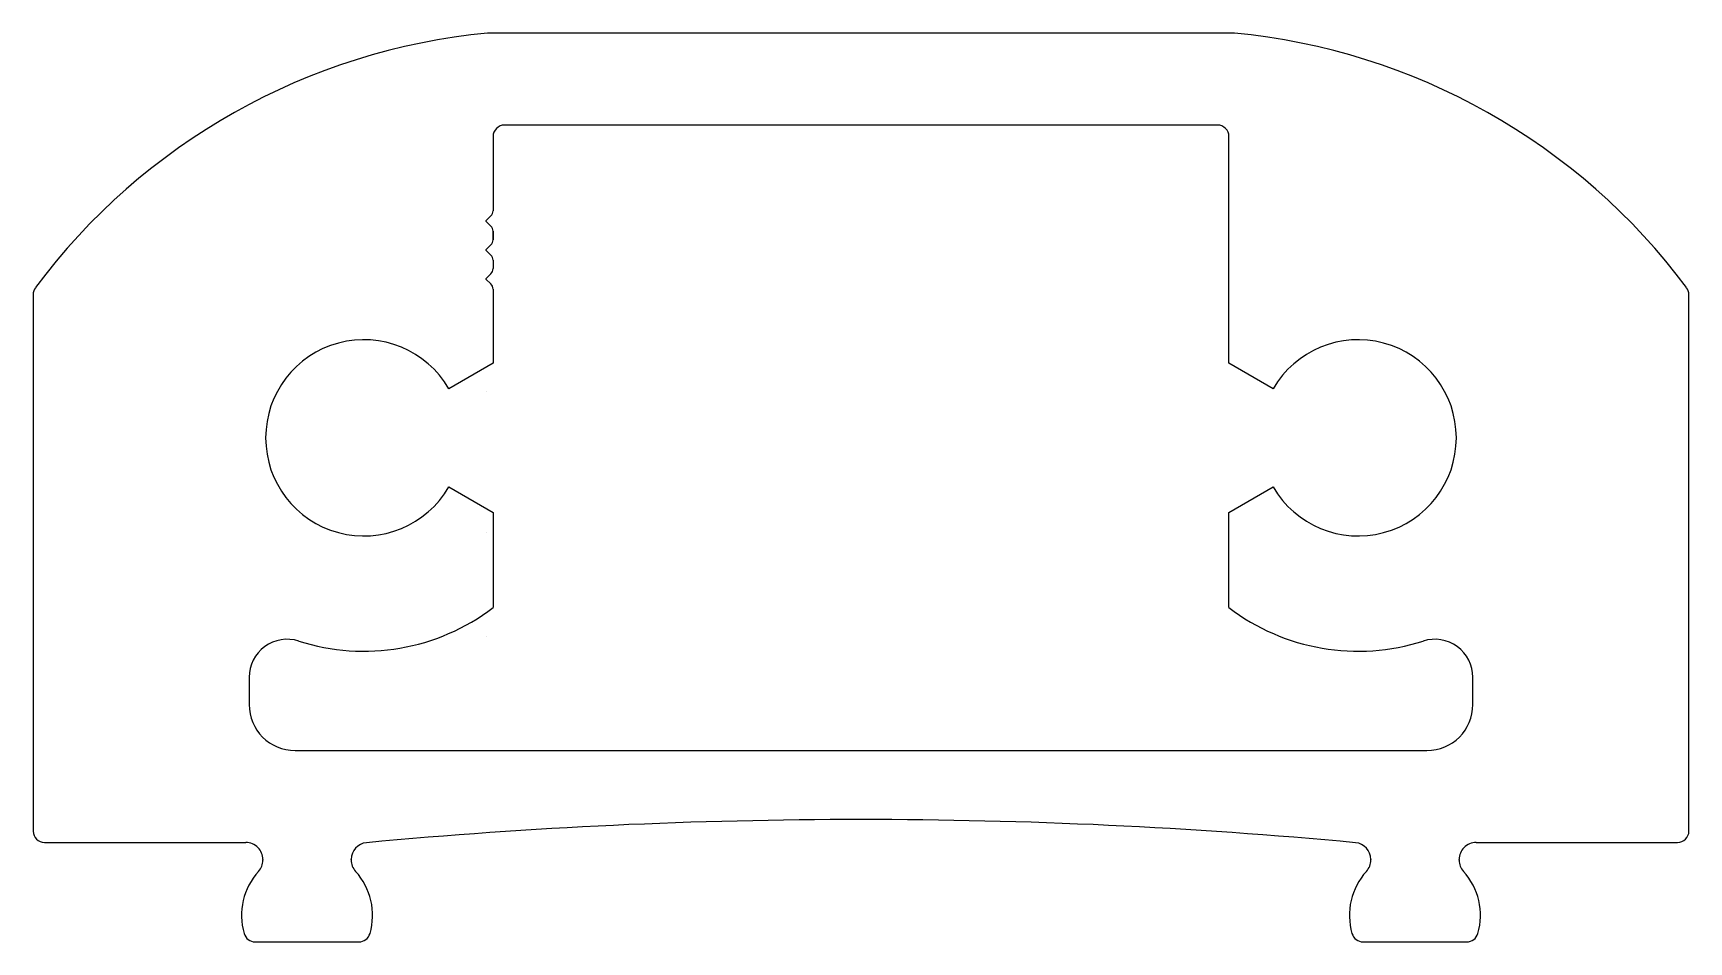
# Model space of a CAD drawing. Header units: inches. Extents: x -28.4 to 28.7, y 1.8 to 33.2.
import ezdxf

# ---------------------------------------------------------------- set-up
doc = ezdxf.new("R2010")
doc.units = ezdxf.units.IN
doc.header["$MEASUREMENT"] = 0

msp = doc.modelspace()

# ---------------------------------------------------------------- linework, layer by layer
at = {"color": 4}
for p, q in [((0.144, 33.167), (-12.707, 33.168)), ((12.996, 33.168), (0.144, 33.167)), ((0.144, 29.993), (-12.159, 29.993)), ((12.448, 29.993), (0.144, 29.993)), ((-12.556, 29.596), (-12.556, 27.038)), ((12.845, 21.774), (12.845, 29.596)), ((-12.629, 26.862), (-12.801, 26.691)), ((-12.556, 27.038), (-12.556, 27.038)), ((-12.556, 27.038), (-12.556, 27.038)), ((-12.801, 26.679), (-12.629, 26.508)), ((-12.556, 26.331), (-12.556, 26.038)), ((-12.556, 26.038), (-12.556, 26.331)), ((-12.556, 26.331), (-12.556, 26.038)), ((-12.556, 26.038), (-12.556, 26.331)), ((-12.556, 26.331), (-12.556, 26.038)), ((-12.629, 25.862), (-12.801, 25.691)), ((-12.801, 25.679), (-12.629, 25.508)), ((-12.556, 25.331), (-12.556, 25.039)), ((-12.629, 24.862), (-12.801, 24.691)), ((-12.801, 24.679), (-12.629, 24.508)), ((-28.431, 24.144), (-28.431, 5.625)), ((-12.556, 24.332), (-12.556, 24.332)), ((-12.556, 24.332), (-12.556, 21.774)), ((28.719, 5.625), (28.719, 24.144)), ((-12.556, 21.774), (-14.084, 20.892)), ((14.373, 20.892), (12.845, 21.774)), ((-12.784, 20.812), (-12.784, 20.811)), ((-12.784, 20.811), (-12.783, 20.811)), ((-14.084, 17.505), (-12.556, 16.622)), ((12.844, 16.622), (14.373, 17.505)), ((-12.556, 16.622), (-12.556, 13.337)), ((12.844, 13.337), (12.844, 16.622)), ((-19.263, 12.183), (-19.263, 12.183)), ((19.552, 12.183), (19.552, 12.183)), ((-20.975, 10.933), (-20.975, 10.933)), ((-20.975, 10.933), (-20.975, 9.991)), ((21.264, 9.991), (21.264, 10.933)), ((-19.388, 8.403), (0.144, 8.403)), ((0.144, 8.403), (19.676, 8.403)), ((-28.034, 5.228), (-21.084, 5.228)), ((21.372, 5.228), (28.323, 5.228)), ((-20.499, 4.64), (-20.499, 4.62)), ((-17.451, 4.627), (-17.451, 4.645)), ((17.74, 4.645), (17.74, 4.627)), ((20.788, 4.62), (20.788, 4.64)), ((-20.764, 1.799), (-17.187, 1.799)), ((17.476, 1.799), (21.052, 1.799))]:
    msp.add_line(p, q, dxfattribs=at)
for p, q in [((13.072, 21.642), (13.073, 21.642)), ((13.073, 21.642), (13.072, 21.642)), ((13.072, 16.754), (13.073, 16.754)), ((-12.784, 15.923), (-12.784, 15.923)), ((13.073, 13.17), (13.073, 13.17)), ((-12.784, 12.339), (-12.784, 12.339)), ((21.264, 10.933), (21.264, 10.933))]:
    msp.add_line(p, q)
for centre, radius, start, end in [((-10.656, 11.2), 22.066, 95.4319, 143.3175), ((-12.707, 32.771), 0.397, 90, 95.4319), ((12.996, 32.771), 0.397, 84.5681, 90), ((10.945, 11.2), 22.066, 36.6825, 84.5681), ((-12.159, 29.596), 0.397, 90, 180), ((12.448, 29.596), 0.397, 0, 90), ((-12.806, 27.038), 0.25, 315, 360), ((-12.795, 26.685), 0.008, 135, 225), ((-12.806, 26.331), 0.25, 0, 45), ((-12.806, 26.038), 0.25, 315, 360), ((-12.795, 25.685), 0.008, 135, 225), ((-12.806, 25.331), 0.25, 360, 45), ((-12.795, 24.685), 0.008, 135, 225), ((-12.806, 25.039), 0.25, 315, 360), ((-28.034, 24.144), 0.397, 143.3175, 180), ((-12.806, 24.332), 0.25, 0, 45), ((28.323, 24.144), 0.397, 0, 36.6825), ((-17.017, 19.198), 3.387, 30.0032, 329.9968), ((17.306, 19.198), 3.387, 210.0032, 149.9968), ((-17.017, 19.198), 7.366, 252.2495, 307.2779), ((17.306, 19.198), 7.366, 232.7221, 287.7505), ((-19.663, 10.933), 1.312, 72.2494, 180.0016), ((19.952, 10.933), 1.312, 360, 107.7505), ((-19.388, 9.991), 1.587, 180, 270), ((19.676, 9.991), 1.587, 270, 360), ((0.144, -176.673), 182.694, 84.63874, 95.36126), ((-28.034, 5.625), 0.397, 180, 270), ((-21.084, 4.644), 0.584, 359.6426, 90), ((-16.871, 4.645), 0.58, 95.3613, 180), ((17.16, 4.645), 0.58, 0, 84.6387), ((21.372, 4.644), 0.584, 90, 180.3574), ((28.323, 5.625), 0.397, 270, 360), ((-21.084, 4.624), 0.584, 317.8786, 359.6426), ((-16.867, 4.624), 0.584, 179.6426, 222.1214), ((17.156, 4.624), 0.584, 317.8786, 0.3574), ((21.372, 4.624), 0.584, 180.3574, 222.1214), ((-18.975, 2.713), 2.261, 137.8076, 196.0496), ((-18.975, 2.713), 2.261, 343.9504, 42.1924), ((19.264, 2.713), 2.261, 137.8076, 196.0496), ((19.264, 2.713), 2.261, 343.9504, 42.1924), ((-20.764, 2.199), 0.4, 196.0496, 270), ((-17.187, 2.199), 0.4, 270, 343.9504), ((17.476, 2.199), 0.4, 196.0496, 270), ((21.052, 2.199), 0.4, 270, 343.9504)]:
    msp.add_arc(centre, radius, start, end, dxfattribs=at)

doc.saveas('drawing.dxf')
